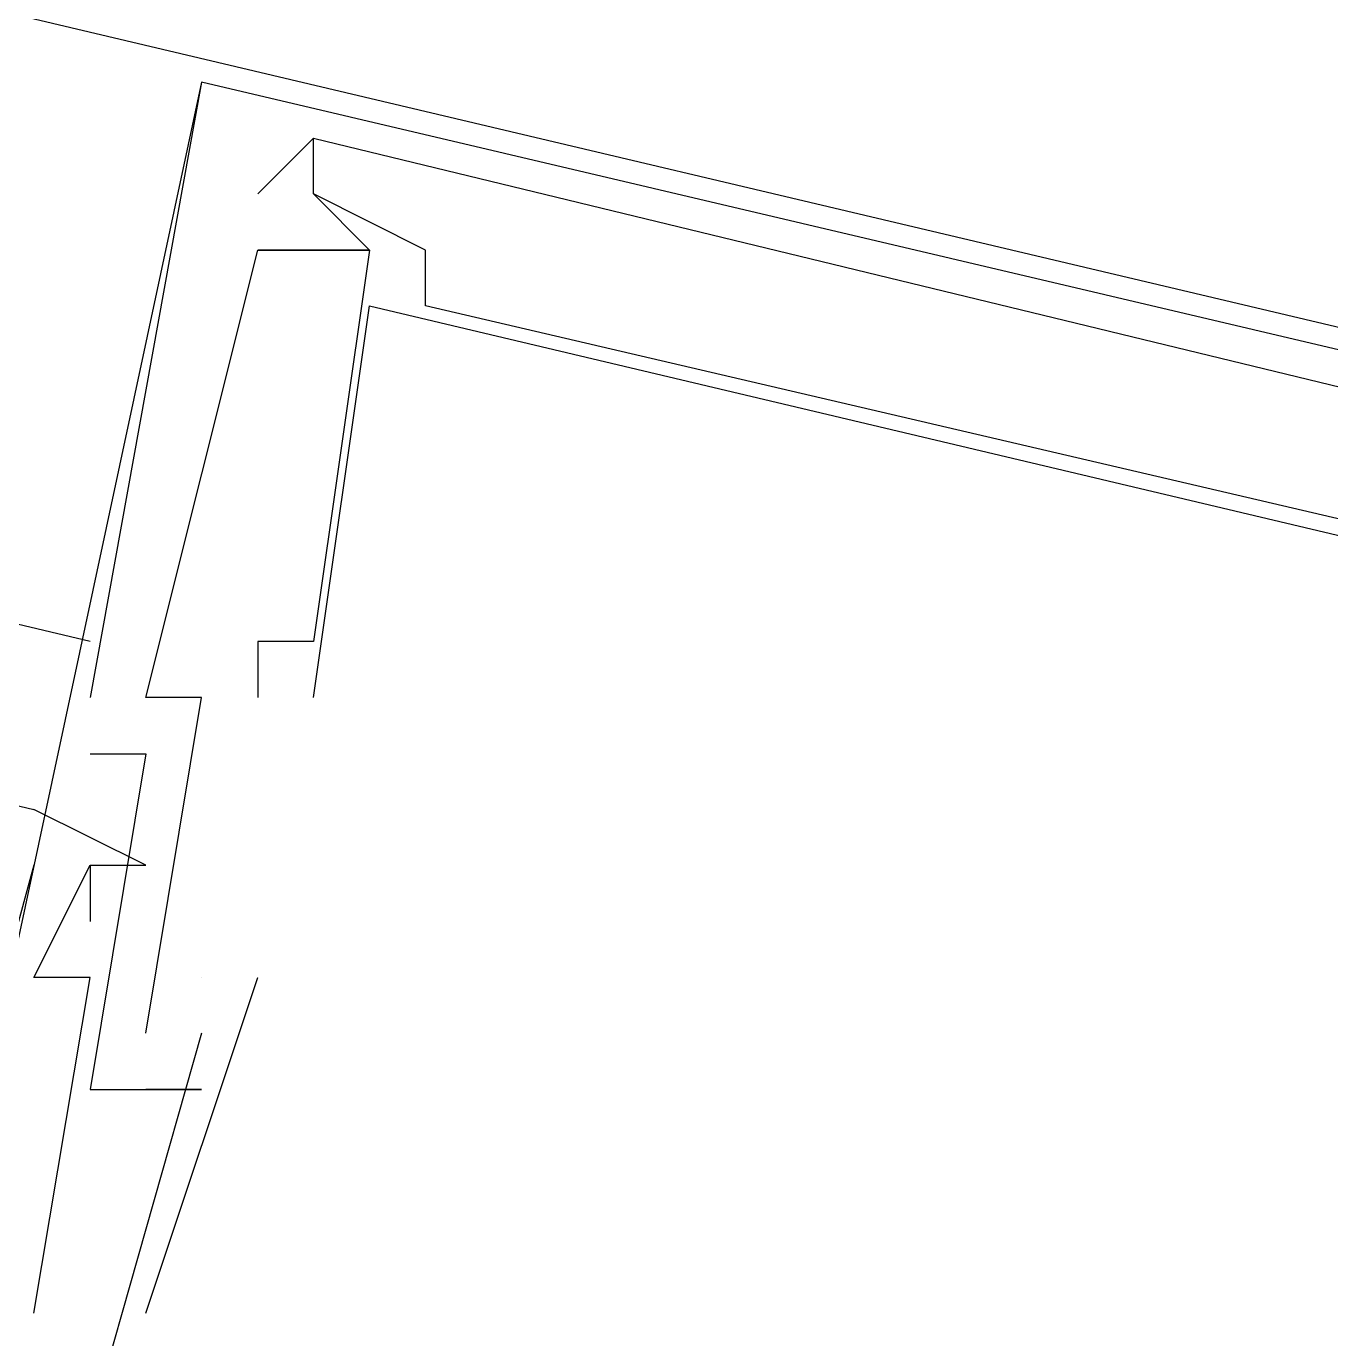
# Model space of a CAD drawing. Header units: feet. Extents: x -84 to 198, y -22 to 181.
# Drawn here: x 134.4115 to 134.7224, y 105.985 to 106.2978 of the extents above; entities that cross this region are included whole.
import ezdxf

# ---------------------------------------------------------------- set-up
doc = ezdxf.new("R2010")
doc.units = ezdxf.units.FT
doc.layers.add('A-LINEA', color=7, linetype='CONTINUOUS')
doc.layers.add('A-MURO-CONCRETO', color=8, linetype='CONTINUOUS')

msp = doc.modelspace()

# ---------------------------------------------------------------- linework, layer by layer
at = {"layer": 'A-LINEA'}
for p, q in [((134.4267, 106.1511), (130.2533, 107.1511)), ((134.4533, 106.2844), (134.3733, 105.9111)), ((134.4533, 106.2844), (134.3733, 105.9111)), ((134.4533, 106.2844), (134.4533, 106.2844)), ((134.4533, 106.2844), (134.4533, 106.2844)), ((134.4533, 106.2844), (134.4533, 106.2844)), ((134.4533, 106.2844), (134.4533, 106.2844)), ((134.4533, 106.2844), (134.4533, 106.2844)), ((134.4533, 106.2844), (134.4533, 106.2844)), ((134.48, 106.2711), (134.48, 106.2711)), ((134.48, 106.2711), (134.48, 106.2711)), ((134.48, 106.2711), (134.48, 106.2711)), ((134.48, 106.2711), (134.48, 106.2711)), ((134.48, 106.2711), (134.48, 106.2711)), ((134.48, 106.2711), (134.48, 106.2711)), ((134.48, 106.2711), (134.48, 106.2711)), ((134.48, 106.2711), (134.48, 106.2711)), ((134.48, 106.2711), (134.48, 106.2711)), ((134.48, 106.2711), (134.48, 106.2711)), ((134.48, 106.2711), (134.48, 106.2711)), ((134.48, 106.2711), (134.48, 106.2711)), ((134.4667, 106.2578), (134.4667, 106.2578)), ((134.4667, 106.2578), (134.4667, 106.2578)), ((134.4667, 106.2578), (134.4667, 106.2578)), ((134.4667, 106.2578), (134.4667, 106.2578)), ((134.4667, 106.2578), (134.4667, 106.2578)), ((134.4667, 106.2578), (134.4667, 106.2578)), ((134.4667, 106.2578), (134.4667, 106.2578)), ((134.4667, 106.2578), (134.4667, 106.2578)), ((134.4667, 106.2578), (134.4667, 106.2578)), ((134.4667, 106.2578), (134.4667, 106.2578)), ((134.4667, 106.2578), (134.4667, 106.2578)), ((134.4667, 106.2578), (134.4667, 106.2578)), ((134.48, 106.2578), (134.48, 106.2578)), ((134.48, 106.2578), (134.48, 106.2578)), ((134.48, 106.2578), (134.48, 106.2578)), ((134.48, 106.2578), (134.48, 106.2578)), ((134.48, 106.2578), (134.48, 106.2578)), ((134.48, 106.2578), (134.48, 106.2578)), ((134.48, 106.2578), (134.48, 106.2578)), ((134.48, 106.2578), (134.48, 106.2578)), ((134.48, 106.2578), (134.48, 106.2578)), ((134.48, 106.2578), (134.48, 106.2578)), ((134.48, 106.2578), (134.48, 106.2578)), ((134.48, 106.2578), (134.48, 106.2578)), ((134.48, 106.2578), (134.48, 106.2578)), ((134.48, 106.2578), (134.48, 106.2578)), ((134.48, 106.2578), (134.48, 106.2578)), ((134.48, 106.2578), (134.48, 106.2578)), ((134.48, 106.2578), (134.48, 106.2578)), ((134.48, 106.2578), (134.48, 106.2578)), ((134.4667, 106.2444), (134.4667, 106.2444)), ((134.4667, 106.2444), (134.4667, 106.2444)), ((134.4667, 106.2444), (134.4667, 106.2444)), ((134.4667, 106.2444), (134.4667, 106.2444)), ((134.4667, 106.2444), (134.4667, 106.2444)), ((134.4667, 106.2444), (134.4667, 106.2444)), ((134.4667, 106.2444), (134.4667, 106.2444)), ((134.4667, 106.2444), (134.4667, 106.2444)), ((134.4667, 106.2444), (134.4667, 106.2444)), ((134.4667, 106.2444), (134.4667, 106.2444)), ((134.4667, 106.2444), (134.4667, 106.2444)), ((134.4667, 106.2444), (134.4667, 106.2444)), ((134.48, 106.2444), (134.48, 106.2444)), ((134.48, 106.2444), (134.48, 106.2444)), ((134.48, 106.2444), (134.48, 106.2444)), ((134.48, 106.2444), (134.48, 106.2444)), ((134.48, 106.2444), (134.48, 106.2444)), ((134.48, 106.2444), (134.48, 106.2444)), ((134.4933, 106.2444), (134.4933, 106.2444)), ((134.4933, 106.2444), (134.4933, 106.2444)), ((134.4933, 106.2444), (134.4933, 106.2444)), ((134.4933, 106.2444), (134.4933, 106.2444)), ((134.4933, 106.2444), (134.4933, 106.2444)), ((134.4933, 106.2444), (134.4933, 106.2444)), ((134.4933, 106.2444), (134.4933, 106.2444)), ((134.4933, 106.2444), (134.4933, 106.2444)), ((134.4933, 106.2444), (134.4933, 106.2444)), ((134.4933, 106.2444), (134.4933, 106.2444)), ((134.4933, 106.2444), (134.4933, 106.2444)), ((134.4933, 106.2444), (134.4933, 106.2444)), ((134.5067, 106.2444), (134.5067, 106.2444)), ((134.5067, 106.2444), (134.5067, 106.2444)), ((134.5067, 106.2444), (134.5067, 106.2444)), ((134.5067, 106.2444), (134.5067, 106.2444)), ((134.5067, 106.2444), (134.5067, 106.2444)), ((134.5067, 106.2444), (134.5067, 106.2444)), ((134.4933, 106.2311), (134.4933, 106.2311)), ((134.4933, 106.2311), (134.4933, 106.2311)), ((134.4933, 106.2311), (134.4933, 106.2311)), ((134.4933, 106.2311), (134.4933, 106.2311)), ((134.4933, 106.2311), (134.4933, 106.2311)), ((134.4933, 106.2311), (134.4933, 106.2311)), ((134.5067, 106.2311), (134.5067, 106.2311)), ((134.5067, 106.2311), (134.5067, 106.2311)), ((134.5067, 106.2311), (134.5067, 106.2311)), ((134.5067, 106.2311), (134.5067, 106.2311)), ((134.5067, 106.2311), (134.5067, 106.2311)), ((134.5067, 106.2311), (134.5067, 106.2311)), ((134.4667, 106.1511), (134.4667, 106.1511)), ((134.4667, 106.1511), (134.4667, 106.1511)), ((134.4667, 106.1511), (134.4667, 106.1511)), ((134.4667, 106.1511), (134.4667, 106.1511)), ((134.4667, 106.1511), (134.4667, 106.1511)), ((134.4667, 106.1511), (134.4667, 106.1511)), ((134.48, 106.1511), (134.48, 106.1511)), ((134.48, 106.1511), (134.48, 106.1511)), ((134.48, 106.1511), (134.48, 106.1511)), ((134.48, 106.1511), (134.48, 106.1511)), ((134.48, 106.1511), (134.48, 106.1511)), ((134.48, 106.1511), (134.48, 106.1511)), ((134.4267, 106.1378), (134.4267, 106.1378)), ((134.4267, 106.1378), (134.4267, 106.1378)), ((134.4267, 106.1378), (134.4267, 106.1378)), ((134.4267, 106.1378), (134.4267, 106.1378)), ((134.4267, 106.1378), (134.4267, 106.1378)), ((134.4267, 106.1378), (134.4267, 106.1378)), ((134.44, 106.1378), (134.44, 106.1378)), ((134.44, 106.1378), (134.44, 106.1378)), ((134.44, 106.1378), (134.44, 106.1378)), ((134.44, 106.1378), (134.44, 106.1378)), ((134.44, 106.1378), (134.44, 106.1378)), ((134.44, 106.1378), (134.44, 106.1378)), ((134.4533, 106.1378), (134.4533, 106.1378)), ((134.4533, 106.1378), (134.4533, 106.1378)), ((134.4533, 106.1378), (134.4533, 106.1378)), ((134.4533, 106.1378), (134.4533, 106.1378)), ((134.4533, 106.1378), (134.4533, 106.1378)), ((134.4533, 106.1378), (134.4533, 106.1378)), ((134.4667, 106.1378), (134.4667, 106.1378)), ((134.4667, 106.1378), (134.4667, 106.1378)), ((134.4667, 106.1378), (134.4667, 106.1378)), ((134.4667, 106.1378), (134.4667, 106.1378)), ((134.4667, 106.1378), (134.4667, 106.1378)), ((134.4667, 106.1378), (134.4667, 106.1378)), ((134.48, 106.1378), (134.48, 106.1378)), ((134.48, 106.1378), (134.48, 106.1378)), ((134.48, 106.1378), (134.48, 106.1378)), ((134.48, 106.1378), (134.48, 106.1378)), ((134.48, 106.1378), (134.48, 106.1378)), ((134.48, 106.1378), (134.48, 106.1378)), ((134.4267, 106.1244), (134.4267, 106.1244)), ((134.4267, 106.1244), (134.4267, 106.1244)), ((134.4267, 106.1244), (134.4267, 106.1244)), ((134.4267, 106.1244), (134.4267, 106.1244)), ((134.4267, 106.1244), (134.4267, 106.1244)), ((134.4267, 106.1244), (134.4267, 106.1244)), ((134.44, 106.1244), (134.44, 106.1244)), ((134.44, 106.1244), (134.44, 106.1244)), ((134.44, 106.1244), (134.44, 106.1244)), ((134.44, 106.1244), (134.44, 106.1244)), ((134.44, 106.1244), (134.44, 106.1244)), ((134.44, 106.1244), (134.44, 106.1244)), ((134.4133, 106.1111), (134.4133, 106.1111)), ((134.4133, 106.1111), (134.4133, 106.1111)), ((134.4133, 106.1111), (134.4133, 106.1111)), ((134.4133, 106.1111), (134.4133, 106.1111)), ((134.4133, 106.1111), (134.4133, 106.1111)), ((134.4133, 106.1111), (134.4133, 106.1111)), ((134.4133, 106.0978), (134.4133, 106.0978)), ((134.4133, 106.0978), (134.4133, 106.0978)), ((134.4133, 106.0978), (134.4133, 106.0978)), ((134.4133, 106.0978), (134.4133, 106.0978)), ((134.4133, 106.0978), (134.4133, 106.0978)), ((134.4133, 106.0978), (134.4133, 106.0978)), ((134.4267, 106.0978), (134.4267, 106.0978)), ((134.4267, 106.0978), (134.4267, 106.0978)), ((134.4267, 106.0978), (134.4267, 106.0978)), ((134.4267, 106.0978), (134.4267, 106.0978)), ((134.4267, 106.0978), (134.4267, 106.0978)), ((134.4267, 106.0978), (134.4267, 106.0978)), ((134.4267, 106.0978), (134.4267, 106.0978)), ((134.4267, 106.0978), (134.4267, 106.0978)), ((134.4267, 106.0978), (134.4267, 106.0978)), ((134.4267, 106.0978), (134.4267, 106.0978)), ((134.4267, 106.0978), (134.4267, 106.0978)), ((134.4267, 106.0978), (134.4267, 106.0978)), ((134.44, 106.0978), (134.44, 106.0978)), ((134.44, 106.0978), (134.44, 106.0978)), ((134.44, 106.0978), (134.44, 106.0978)), ((134.44, 106.0978), (134.44, 106.0978)), ((134.44, 106.0978), (134.44, 106.0978)), ((134.44, 106.0978), (134.44, 106.0978)), ((134.4267, 106.0844), (134.4267, 106.0844)), ((134.4267, 106.0844), (134.4267, 106.0844)), ((134.4267, 106.0844), (134.4267, 106.0844)), ((134.4267, 106.0844), (134.4267, 106.0844)), ((134.4267, 106.0844), (134.4267, 106.0844)), ((134.4267, 106.0844), (134.4267, 106.0844)), ((134.4133, 106.0711), (134.4133, 106.0711)), ((134.4133, 106.0711), (134.4133, 106.0711)), ((134.4133, 106.0711), (134.4133, 106.0711)), ((134.4133, 106.0711), (134.4133, 106.0711)), ((134.4133, 106.0711), (134.4133, 106.0711)), ((134.4133, 106.0711), (134.4133, 106.0711)), ((134.4267, 106.0711), (134.4267, 106.0711)), ((134.4267, 106.0711), (134.4267, 106.0711)), ((134.4267, 106.0711), (134.4267, 106.0711)), ((134.4267, 106.0711), (134.4267, 106.0711)), ((134.4267, 106.0711), (134.4267, 106.0711)), ((134.4267, 106.0711), (134.4267, 106.0711)), ((134.44, 105.9911), (134.4667, 106.0711)), ((134.44, 105.9911), (134.4667, 106.0711)), ((134.44, 105.9911), (134.4667, 106.0711)), ((134.44, 105.9911), (134.4667, 106.0711)), ((134.44, 105.9911), (134.4667, 106.0711)), ((134.44, 105.9911), (134.4667, 106.0711)), ((134.4533, 106.0711), (134.4533, 106.0711)), ((134.4533, 106.0711), (134.4533, 106.0711)), ((134.4533, 106.0711), (134.4533, 106.0711)), ((134.4533, 106.0711), (134.4533, 106.0711)), ((134.4533, 106.0711), (134.4533, 106.0711)), ((134.4533, 106.0711), (134.4533, 106.0711)), ((134.4533, 106.0711), (134.4533, 106.0711)), ((134.4533, 106.0711), (134.4533, 106.0711)), ((134.4533, 106.0711), (134.4533, 106.0711)), ((134.4533, 106.0711), (134.4533, 106.0711)), ((134.4533, 106.0711), (134.4533, 106.0711)), ((134.4533, 106.0711), (134.4533, 106.0711)), ((134.4667, 106.0711), (134.4667, 106.0711)), ((134.4667, 106.0711), (134.4667, 106.0711)), ((134.4667, 106.0711), (134.4667, 106.0711)), ((134.4667, 106.0711), (134.4667, 106.0711)), ((134.4667, 106.0711), (134.4667, 106.0711)), ((134.4667, 106.0711), (134.4667, 106.0711)), ((134.44, 106.0578), (134.44, 106.0578)), ((134.44, 106.0578), (134.44, 106.0578)), ((134.44, 106.0578), (134.44, 106.0578)), ((134.44, 106.0578), (134.44, 106.0578)), ((134.44, 106.0578), (134.44, 106.0578)), ((134.44, 106.0578), (134.44, 106.0578)), ((134.4533, 106.0578), (134.4533, 106.0578)), ((134.4533, 106.0578), (134.4533, 106.0578)), ((134.4533, 106.0578), (134.4533, 106.0578)), ((134.4533, 106.0578), (134.4533, 106.0578)), ((134.4533, 106.0578), (134.4533, 106.0578)), ((134.4533, 106.0578), (134.4533, 106.0578)), ((134.4267, 106.0444), (134.4267, 106.0444)), ((134.4267, 106.0444), (134.4267, 106.0444)), ((134.4267, 106.0444), (134.4267, 106.0444)), ((134.4267, 106.0444), (134.4267, 106.0444)), ((134.4267, 106.0444), (134.4267, 106.0444)), ((134.4267, 106.0444), (134.4267, 106.0444)), ((134.44, 106.0444), (134.44, 106.0444)), ((134.44, 106.0444), (134.44, 106.0444)), ((134.44, 106.0444), (134.44, 106.0444)), ((134.44, 106.0444), (134.44, 106.0444)), ((134.44, 106.0444), (134.44, 106.0444)), ((134.44, 106.0444), (134.44, 106.0444)), ((134.44, 106.0444), (134.44, 106.0444)), ((134.44, 106.0444), (134.44, 106.0444)), ((134.44, 106.0444), (134.44, 106.0444)), ((134.44, 106.0444), (134.44, 106.0444)), ((134.44, 106.0444), (134.44, 106.0444)), ((134.44, 106.0444), (134.44, 106.0444)), ((134.4533, 106.0444), (134.4533, 106.0444)), ((134.4533, 106.0444), (134.4533, 106.0444)), ((134.4533, 106.0444), (134.4533, 106.0444)), ((134.4533, 106.0444), (134.4533, 106.0444)), ((134.4533, 106.0444), (134.4533, 106.0444)), ((134.4533, 106.0444), (134.4533, 106.0444)), ((134.4133, 105.9911), (134.4133, 105.9911)), ((134.4133, 105.9911), (134.4133, 105.9911)), ((134.4133, 105.9911), (134.4133, 105.9911)), ((134.4133, 105.9911), (134.4133, 105.9911)), ((134.4133, 105.9911), (134.4133, 105.9911)), ((134.4133, 105.9911), (134.4133, 105.9911)), ((134.44, 105.9911), (134.44, 105.9911)), ((134.44, 105.9911), (134.44, 105.9911)), ((134.44, 105.9911), (134.44, 105.9911)), ((134.44, 105.9911), (134.44, 105.9911)), ((134.44, 105.9911), (134.44, 105.9911)), ((134.44, 105.9911), (134.44, 105.9911))]:
    msp.add_line(p, q, dxfattribs=at)
for points in [[(131.1067, 110.1644), (135.96, 109.0178), (135.2667, 106.0978), (130.4133, 107.2444), (131.1067, 110.1644)], [(130.7333, 109.3778), (130.1867, 107.1111), (134.4133, 106.1111)], [(135.12, 106.1244), (135.1333, 106.1244), (135.1333, 106.1111), (135.1333, 106.1244), (134.4533, 106.2844), (134.4267, 106.1378)], [(135.12, 106.1244), (135.1333, 106.1244), (135.1333, 106.1111), (135.1333, 106.1244), (134.4533, 106.2844), (134.4267, 106.1378)], [(135.12, 106.1244), (135.1333, 106.1244), (135.1333, 106.1111), (135.1333, 106.1244), (134.4533, 106.2844), (134.4267, 106.1378)], [(135.12, 106.1244), (135.1333, 106.1244), (135.1333, 106.1111), (135.1333, 106.1244), (134.4533, 106.2844), (134.4267, 106.1378)], [(135.12, 106.1244), (135.1333, 106.1244), (135.1333, 106.1111), (135.1333, 106.1244), (134.4533, 106.2844), (134.4267, 106.1378)], [(135.12, 106.1244), (135.1333, 106.1244), (135.1333, 106.1111), (135.1333, 106.1244), (134.4533, 106.2844), (134.4267, 106.1378)], [(134.92, 106.1511), (134.9067, 106.1511), (134.9067, 106.1378), (134.5067, 106.2311), (134.5067, 106.2444), (134.48, 106.2578), (134.48, 106.2711), (134.4667, 106.2578)], [(134.4667, 106.2578), (134.48, 106.2711), (134.92, 106.1644), (134.92, 106.1511), (134.92, 106.1378)], [(134.92, 106.1511), (134.9067, 106.1511), (134.9067, 106.1378), (134.5067, 106.2311), (134.5067, 106.2444), (134.48, 106.2578), (134.48, 106.2711), (134.4667, 106.2578)], [(134.4667, 106.2578), (134.48, 106.2711), (134.92, 106.1644), (134.92, 106.1511), (134.92, 106.1378)], [(134.92, 106.1511), (134.9067, 106.1511), (134.9067, 106.1378), (134.5067, 106.2311), (134.5067, 106.2444), (134.48, 106.2578), (134.48, 106.2711), (134.4667, 106.2578)], [(134.4667, 106.2578), (134.48, 106.2711), (134.92, 106.1644), (134.92, 106.1511), (134.92, 106.1378)], [(134.92, 106.1511), (134.9067, 106.1511), (134.9067, 106.1378), (134.5067, 106.2311), (134.5067, 106.2444), (134.48, 106.2578), (134.48, 106.2711), (134.4667, 106.2578)], [(134.4667, 106.2578), (134.48, 106.2711), (134.92, 106.1644), (134.92, 106.1511), (134.92, 106.1378)], [(134.92, 106.1511), (134.9067, 106.1511), (134.9067, 106.1378), (134.5067, 106.2311), (134.5067, 106.2444), (134.48, 106.2578), (134.48, 106.2711), (134.4667, 106.2578)], [(134.4667, 106.2578), (134.48, 106.2711), (134.92, 106.1644), (134.92, 106.1511), (134.92, 106.1378)], [(134.92, 106.1511), (134.9067, 106.1511), (134.9067, 106.1378), (134.5067, 106.2311), (134.5067, 106.2444), (134.48, 106.2578), (134.48, 106.2711), (134.4667, 106.2578)], [(134.4667, 106.2578), (134.48, 106.2711), (134.92, 106.1644), (134.92, 106.1511), (134.92, 106.1378)], [(134.48, 106.2578), (134.4933, 106.2444), (134.48, 106.1511), (134.4667, 106.1511), (134.4667, 106.1378)], [(134.48, 106.2578), (134.4933, 106.2444), (134.48, 106.1511), (134.4667, 106.1511), (134.4667, 106.1378)], [(134.48, 106.2578), (134.4933, 106.2444), (134.48, 106.1511), (134.4667, 106.1511), (134.4667, 106.1378)], [(134.48, 106.2578), (134.4933, 106.2444), (134.48, 106.1511), (134.4667, 106.1511), (134.4667, 106.1378)], [(134.48, 106.2578), (134.4933, 106.2444), (134.48, 106.1511), (134.4667, 106.1511), (134.4667, 106.1378)], [(134.48, 106.2578), (134.4933, 106.2444), (134.48, 106.1511), (134.4667, 106.1511), (134.4667, 106.1378)], [(134.44, 106.0578), (134.4533, 106.1378), (134.44, 106.1378), (134.4667, 106.2444), (134.48, 106.2444), (134.4933, 106.2444), (134.4667, 106.2444)], [(134.44, 106.0578), (134.4533, 106.1378), (134.44, 106.1378), (134.4667, 106.2444), (134.48, 106.2444), (134.4933, 106.2444), (134.4667, 106.2444)], [(134.44, 106.0578), (134.4533, 106.1378), (134.44, 106.1378), (134.4667, 106.2444), (134.48, 106.2444), (134.4933, 106.2444), (134.4667, 106.2444)], [(134.44, 106.0578), (134.4533, 106.1378), (134.44, 106.1378), (134.4667, 106.2444), (134.48, 106.2444), (134.4933, 106.2444), (134.4667, 106.2444)], [(134.44, 106.0578), (134.4533, 106.1378), (134.44, 106.1378), (134.4667, 106.2444), (134.48, 106.2444), (134.4933, 106.2444), (134.4667, 106.2444)], [(134.44, 106.0578), (134.4533, 106.1378), (134.44, 106.1378), (134.4667, 106.2444), (134.48, 106.2444), (134.4933, 106.2444), (134.4667, 106.2444)], [(134.48, 106.1378), (134.4933, 106.2311), (135, 106.1111), (134.9733, 106.0178), (134.9733, 106.0178)], [(134.48, 106.1378), (134.4933, 106.2311), (135, 106.1111), (134.9733, 106.0178), (134.9733, 106.0178)], [(134.48, 106.1378), (134.4933, 106.2311), (135, 106.1111), (134.9733, 106.0178), (134.9733, 106.0178)], [(134.48, 106.1378), (134.4933, 106.2311), (135, 106.1111), (134.9733, 106.0178), (134.9733, 106.0178)], [(134.48, 106.1378), (134.4933, 106.2311), (135, 106.1111), (134.9733, 106.0178), (134.9733, 106.0178)], [(134.48, 106.1378), (134.4933, 106.2311), (135, 106.1111), (134.9733, 106.0178), (134.9733, 106.0178)], [(134.4267, 106.1244), (134.44, 106.1244), (134.4267, 106.0444), (134.44, 106.0444), (134.4533, 106.0444), (134.44, 106.0444)], [(134.4267, 106.1244), (134.44, 106.1244), (134.4267, 106.0444), (134.44, 106.0444), (134.4533, 106.0444), (134.44, 106.0444)], [(134.4267, 106.1244), (134.44, 106.1244), (134.4267, 106.0444), (134.44, 106.0444), (134.4533, 106.0444), (134.44, 106.0444)], [(134.4267, 106.1244), (134.44, 106.1244), (134.4267, 106.0444), (134.44, 106.0444), (134.4533, 106.0444), (134.44, 106.0444)], [(134.4267, 106.1244), (134.44, 106.1244), (134.4267, 106.0444), (134.44, 106.0444), (134.4533, 106.0444), (134.44, 106.0444)], [(134.4267, 106.1244), (134.44, 106.1244), (134.4267, 106.0444), (134.44, 106.0444), (134.4533, 106.0444), (134.44, 106.0444)], [(134.4267, 106.0978), (134.44, 106.0978), (134.4133, 106.1111)], [(134.4267, 106.0978), (134.44, 106.0978), (134.4133, 106.1111)], [(134.4267, 106.0978), (134.44, 106.0978), (134.4133, 106.1111)], [(134.4267, 106.0978), (134.44, 106.0978), (134.4133, 106.1111)], [(134.4267, 106.0978), (134.44, 106.0978), (134.4133, 106.1111)], [(134.4267, 106.0978), (134.44, 106.0978), (134.4133, 106.1111)], [(134.4133, 106.0978), (134.3733, 105.9511), (135.0533, 105.7911), (135.0533, 105.8044), (135.0533, 105.8044)], [(134.4133, 106.0978), (134.3733, 105.9511), (135.0533, 105.7911), (135.0533, 105.8044), (135.0533, 105.8044)], [(134.4133, 106.0978), (134.3733, 105.9511), (135.0533, 105.7911), (135.0533, 105.8044), (135.0533, 105.8044)], [(134.4133, 106.0978), (134.3733, 105.9511), (135.0533, 105.7911), (135.0533, 105.8044), (135.0533, 105.8044)], [(134.4133, 106.0978), (134.3733, 105.9511), (135.0533, 105.7911), (135.0533, 105.8044), (135.0533, 105.8044)], [(134.4133, 106.0978), (134.3733, 105.9511), (135.0533, 105.7911), (135.0533, 105.8044), (135.0533, 105.8044)], [(134.4133, 105.9911), (134.4267, 106.0711), (134.4133, 106.0711), (134.4267, 106.0978), (134.4267, 106.0844)], [(134.4133, 105.9911), (134.4267, 106.0711), (134.4133, 106.0711), (134.4267, 106.0978), (134.4267, 106.0844)], [(134.4133, 105.9911), (134.4267, 106.0711), (134.4133, 106.0711), (134.4267, 106.0978), (134.4267, 106.0844)], [(134.4133, 105.9911), (134.4267, 106.0711), (134.4133, 106.0711), (134.4267, 106.0978), (134.4267, 106.0844)], [(134.4133, 105.9911), (134.4267, 106.0711), (134.4133, 106.0711), (134.4267, 106.0978), (134.4267, 106.0844)], [(134.4133, 105.9911), (134.4267, 106.0711), (134.4133, 106.0711), (134.4267, 106.0978), (134.4267, 106.0844)], [(134.4533, 106.0578), (134.4267, 105.9644), (134.4133, 105.9778)], [(134.4533, 106.0578), (134.4267, 105.9644), (134.4133, 105.9778)], [(134.4533, 106.0578), (134.4267, 105.9644), (134.4133, 105.9778)], [(134.4533, 106.0578), (134.4267, 105.9644), (134.4133, 105.9778)], [(134.4533, 106.0578), (134.4267, 105.9644), (134.4133, 105.9778)], [(134.4533, 106.0578), (134.4267, 105.9644), (134.4133, 105.9778)]]:
    msp.add_lwpolyline(points, dxfattribs=at)
at = {"layer": 'A-MURO-CONCRETO'}
msp.add_lwpolyline([(130.4133, 107.2444), (135.5333, 107.2444), (135.2667, 106.0978), (130.4133, 107.2444), (130.4133, 107.2444)], dxfattribs=at)

doc.saveas('drawing.dxf')
